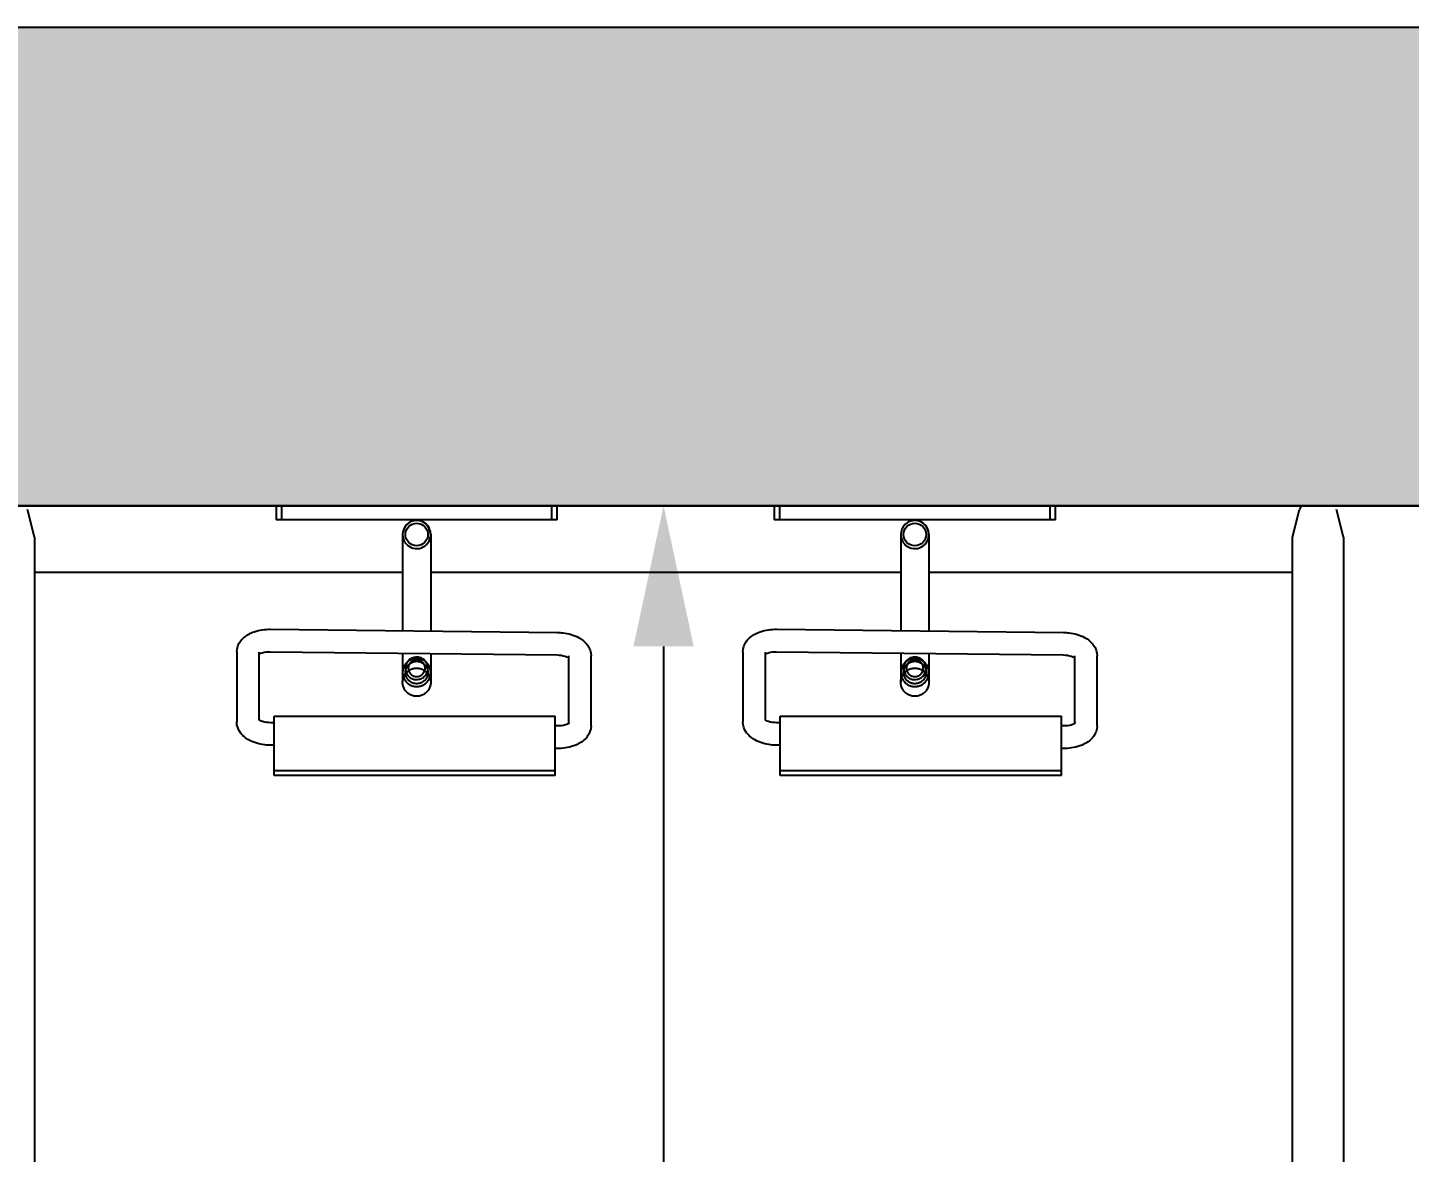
# Model space of a CAD drawing. Header units: millimetres. Extents: x 11802 to 19889, y -472 to 9054.
# Drawn here: x 13260.1 to 13751.5, y 549.8 to 949.7 of the extents above; entities that cross this region are included whole.
import ezdxf

# ---------------------------------------------------------------- set-up
doc = ezdxf.new("R2010")
doc.units = ezdxf.units.MM
doc.header["$LTSCALE"] = 307.34
doc.header["$PDMODE"] = 3
doc.header["$PDSIZE"] = 8
doc.layers.get('0').update_dxf_attribs({"linetype": 'CONTINUOUS'})
doc.layers.get('Defpoints').update_dxf_attribs({"linetype": 'CONTINUOUS'})
doc.styles.get("Standard").update_dxf_attribs({"font": 'calibri.ttf'})
doc.dimstyles.get("Standard").update_dxf_attribs({"dimtxt": 35, "dimasz": 35, "dimexe": 1.5, "dimexo": 1, "dimtad": 1, "dimdsep": 46, "dimtxsty": 'Standard', "dimblk": '_FILLED', "dimblk1": '_FILLED', "dimblk2": '_FILLED', "dimcen": 0.09, "dimazin": 2, "dimtol": 1, "dimtp": 0.01, "dimtm": 0.01, "dimtfac": 1, "dimtofl": 0, "dimtmove": 0, "dimatfit": 3, "dimldrblk": '_FILLED', "dimfxl": 1, "dimtolj": 1, "dimarcsym": 0})

# ---------------------------------------------------------------- blocks, each defined once
blk = doc.blocks.new('_FILLED')
at = {"color": 0, "linetype": 'ByBlock'}
blk.add_solid([(0, 0), (-1, 0.2143), (-1, -0.2143)], dxfattribs=at)
blk = doc.blocks.new('*D387')
at = {"color": 0, "linetype": 'Continuous', "lineweight": -2}
for p, q in [((13475.84, 779.67), (13487.74, 779.67)), ((13486.24, 729.67), (13486.24, 484.9)), ((13486.24, 203.01), (13486.24, 447.78)), ((13489.49, 153.01), (13484.74, 153.01))]:
    blk.add_line(p, q, dxfattribs=at)
at = {"layer": 'Defpoints', "color": 0}
for p in [(13474.84, 779.67), (13486.24, 779.67), (13490.49, 153.01)]:
    blk.add_point(p, dxfattribs=at)
at = {"color": 0, "linetype": 'ByBlock', "lineweight": -2, "xscale": 50, "yscale": 50, "zscale": 50}
for p, rotation in [((13486.24, 779.67), 90), ((13486.24, 153.01), 270)]:
    blk.add_blockref('_FILLED', p, dxfattribs=dict(at, rotation=rotation))
at = {"color": 0, "lineweight": 30, "insert": (13486.24, 466.34), "char_height": 35, "attachment_point": 5}
blk.add_mtext('\\A1;\\A1;AFU-630', dxfattribs=at)

msp = doc.modelspace()

# ---------------------------------------------------------------- hatches: boundary and pattern name
h = msp.add_hatch()
h.set_pattern_fill('AR-SAND', color=256)
h.set_pattern_definition([(37.5, (5649.886, 449.44), (-1.60003, 48.94132), [0, -38.608, 0, -43.18, 0, -41.275]), (7.5, (5649.886, 449.44), (44.95233, 71.6825), [0, -20.828, 0, -34.798, 0, -13.335]), (327.5, (5618.644, 449.44), (79.09924, 0.14372), [0, -12.7, 0, -45.72, 0, -59.69]), (317.5, (5618.644, 449.44), (76.35565, 22.29293), [0, -6.35, 0, -29.972, 0, -34.29])])
edge = h.paths.add_edge_path()
edge.add_line((12455.10362, 779.67074), (15024.60362, 779.67074))
edge.add_line((15024.60362, 779.67074), (15024.60362, 949.67074))
edge.add_line((12455.10362, 949.67074), (12455.10362, 779.67074))
edge.add_line((15024.60362, 949.67074), (12455.10362, 949.67074))

# ---------------------------------------------------------------- linework, layer by layer
msp.add_line((15024.60362, 949.67074), (12024.60362, 949.67074))
at = {"linetype": 'Continuous'}
for p, q in [((15024.60362, 779.67074), (12024.60362, 779.67074)), ((15024.60362, 779.67074), (12025.60362, 779.67074)), ((12150.60362, 779.67074), (15023.60362, 779.67074)), ((13262.54327, 768.56248), (13260.08141, 778.31145)), ((13348.4321, 779.67074), (13348.4321, 774.67074)), ((13350.4321, 774.67074), (13350.4321, 779.67074)), ((13446.4321, 779.67074), (13446.4321, 774.67074)), ((13448.4321, 774.67074), (13448.4321, 779.67074)), ((13525.60362, 779.67074), (13525.60362, 774.67074)), ((13527.60362, 774.67074), (13527.60362, 779.67074)), ((13623.60362, 779.67074), (13623.60362, 774.67074)), ((13625.60362, 774.67074), (13625.60362, 779.67074)), ((13709.94067, 768.56248), (13712.40253, 778.31145)), ((13728.04327, 768.56248), (13725.58141, 778.31145)), ((13448.4321, 774.67074), (13348.4321, 774.67074)), ((13625.60362, 774.67074), (13525.60362, 774.67074)), ((13262.54327, 768.56248), (13262.54327, 187.57899)), ((13393.4321, 769.44919), (13393.4321, 735.25089)), ((13403.4321, 769.44914), (13403.4321, 735.13791)), ((13570.60362, 769.44919), (13570.60362, 735.28285)), ((13580.60362, 769.44914), (13580.60362, 735.16987)), ((13709.94067, 252.973), (13709.94067, 768.56248)), ((13728.04327, 768.56248), (13728.04327, 252.973)), ((13262.49197, 756.07074), (13393.4321, 756.07074)), ((13403.4321, 756.07074), (13570.60362, 756.07074)), ((13580.60362, 756.07074), (13709.99197, 756.07074)), ((13346.48529, 735.78132), (13448.47627, 734.62898)), ((13526.48529, 735.78132), (13628.47627, 734.62898)), ((13334.44116, 727.69589), (13334.44116, 702.89602)), ((13342.44045, 703.5164), (13342.44045, 727.60551)), ((13346.39491, 727.78183), (13448.38589, 726.62949)), ((13393.4321, 727.25038), (13393.4321, 716.94954)), ((13514.44116, 727.69589), (13514.44116, 702.89602)), ((13522.44045, 703.5164), (13522.44045, 727.60551)), ((13526.39491, 727.78183), (13628.38589, 726.62949)), ((13570.60362, 727.28234), (13570.60362, 716.94954)), ((13403.4321, 727.1374), (13403.4321, 716.94988)), ((13452.43072, 726.36279), (13452.43072, 702.22888)), ((13460.43002, 701.47254), (13460.43002, 726.27241)), ((13580.60362, 727.16936), (13580.60362, 716.94988)), ((13632.43072, 726.36279), (13632.43072, 702.22888)), ((13640.43002, 701.47254), (13640.43002, 726.27241)), ((13347.70456, 683.77294), (13347.70456, 704.91781)), ((13347.70456, 704.91781), (13447.70456, 704.91781)), ((13447.70456, 683.77294), (13447.70456, 704.91781)), ((13527.70456, 683.77294), (13527.70456, 704.91781)), ((13527.70456, 704.91781), (13627.70456, 704.91781)), ((13627.70456, 683.77294), (13627.70456, 704.91781)), ((13347.70456, 702.52516), (13346.48529, 702.53894)), ((13448.47627, 701.3866), (13447.70456, 701.39532)), ((13527.70456, 702.52516), (13526.48529, 702.53894)), ((13628.47627, 701.3866), (13627.70456, 701.39532)), ((13347.69932, 694.52471), (13346.39491, 694.53945)), ((13448.38589, 693.38711), (13447.68656, 693.39501)), ((13527.69932, 694.52471), (13526.39491, 694.53945)), ((13628.38589, 693.38711), (13627.68656, 693.39501)), ((13447.70456, 685.4061), (13347.70456, 685.4061)), ((13447.70456, 683.77294), (13347.70456, 683.77294)), ((13627.70456, 685.4061), (13527.70456, 685.4061)), ((13627.70456, 683.77294), (13527.70456, 683.77294))]:
    msp.add_line(p, q, dxfattribs=at)
for points in [[(13398.4321, 774.44919), (13397.47118, 774.35314), (13396.53255, 774.07222), (13395.66415, 773.61355), (13394.9068, 772.99375), (13394.28141, 772.23775), (13393.81699, 771.37399), (13393.53009, 770.43441), (13393.4321, 769.44919)], [(13403.4321, 769.44919), (13403.30395, 770.57408), (13402.93212, 771.6301), (13402.33256, 772.57703), (13401.54017, 773.36551), (13400.58929, 773.95906), (13399.52933, 774.32414), (13398.4321, 774.44919)], [(13575.60362, 774.44919), (13574.64269, 774.35314), (13573.70406, 774.07222), (13572.83567, 773.61355), (13572.07831, 772.99375), (13571.45293, 772.23775), (13570.9885, 771.37399), (13570.7016, 770.43441), (13570.60362, 769.44919)], [(13580.60362, 769.44919), (13580.47546, 770.57408), (13580.10364, 771.6301), (13579.50408, 772.57703), (13578.71168, 773.36551), (13577.7608, 773.95906), (13576.70085, 774.32414), (13575.60362, 774.44919)]]:
    msp.add_lwpolyline(points, dxfattribs=at)
for centre in [(13398.4321, 769.44919), (13575.60362, 769.44919)]:
    msp.add_circle(centre, 4.00013, dxfattribs=at)
for centre, radius, start, end in [((13714.14774, 777.87074), 1.8, 90, 165.8276623), ((13398.4321, 769.44919), 5, 90, 179.9994493), ((13398.4321, 769.44914), 5, 179.9994493, 90), ((13575.60362, 769.44919), 5, 90, 179.9994493), ((13575.60362, 769.44914), 5, 179.9994493, 90)]:
    msp.add_arc(centre, radius, start, end, dxfattribs=at)
for points, knots in [([(13334.44149, 727.74341), (13334.46139, 729.08992), (13335.47846, 731.83855), (13337.73204, 733.53505), (13338.9484, 734.16319)], [0, 0, 0, 0, 0.495890907, 1, 1, 1, 1]), ([(13338.9484, 734.16319), (13339.49553, 734.44573), (13341.88537, 735.44791), (13344.51699, 735.80356), (13346.48529, 735.78132)], [0, 0, 0, 0, 0.238285185, 1, 1, 1, 1]), ([(13448.47627, 734.62898), (13449.14951, 734.62138), (13451.72697, 734.45618), (13454.30236, 733.75716), (13455.98531, 732.85004)], [0, 0, 0, 0, 0.260443426, 1, 1, 1, 1]), ([(13455.98531, 732.85004), (13457.19994, 732.19535), (13459.44193, 730.45417), (13460.43037, 727.67265), (13460.43037, 726.3176)], [0, 0, 0, 0, 0.504531514, 1, 1, 1, 1]), ([(13514.44149, 727.74341), (13514.46139, 729.08992), (13515.47846, 731.83855), (13517.73204, 733.53505), (13518.9484, 734.16319)], [0, 0, 0, 0, 0.495890907, 1, 1, 1, 1]), ([(13518.9484, 734.16319), (13519.49553, 734.44573), (13521.88537, 735.44791), (13524.51699, 735.80356), (13526.48529, 735.78132)], [0, 0, 0, 0, 0.238285185, 1, 1, 1, 1]), ([(13628.47627, 734.62898), (13629.14951, 734.62138), (13631.72697, 734.45618), (13634.30236, 733.75716), (13635.98531, 732.85004)], [0, 0, 0, 0, 0.260443426, 1, 1, 1, 1]), ([(13635.98531, 732.85004), (13637.19994, 732.19535), (13639.44193, 730.45417), (13640.43037, 727.67265), (13640.43037, 726.3176)], [0, 0, 0, 0, 0.504531514, 1, 1, 1, 1]), ([(13342.36357, 726.90633), (13342.40069, 726.93082), (13342.48454, 726.98276), (13342.57102, 727.0302), (13342.61909, 727.05502)], [0, 0, 0, 0, 0.451130403, 1, 1, 1, 1]), ([(13398.4321, 725.38608), (13398.31194, 725.38608), (13398.06546, 725.37732), (13397.68495, 725.33501), (13397.28307, 725.25814), (13396.86002, 725.14037), (13396.42156, 724.97444), (13395.97493, 724.75362), (13395.52811, 724.47113), (13395.09079, 724.12237), (13394.67473, 723.70621), (13394.29441, 723.22306), (13393.96684, 722.67468), (13393.70785, 722.06854), (13393.52543, 721.41953), (13393.4287, 720.74363), (13393.42808, 720.058), (13393.52528, 719.38211), (13393.70771, 718.73306), (13393.96646, 718.12671), (13394.29368, 717.57801), (13394.67404, 717.09483), (13395.09028, 716.67853), (13395.528, 716.3297), (13395.97541, 716.04749), (13396.42204, 715.82676), (13396.86018, 715.6607), (13397.28302, 715.54256), (13397.68486, 715.46568), (13398.06548, 715.42336), (13398.31192, 715.41526), (13398.4321, 715.41526)], [0, 0, 0, 0, 0.022998962, 0.047154871, 0.073206737, 0.101225687, 0.13109908, 0.162800572, 0.196423259, 0.232080188, 0.269638403, 0.308805177, 0.349466431, 0.391532193, 0.434590882, 0.47813714, 0.521807332, 0.565354572, 0.608413215, 0.650492674, 0.691161599, 0.730323353, 0.767885598, 0.803585841, 0.837227901, 0.868932522, 0.89877809, 0.926775765, 0.952855338, 0.976998069, 1, 1, 1, 1]), ([(13398.4321, 725.84598), (13398.12381, 725.84598), (13397.46544, 725.76984), (13396.58041, 725.4349), (13395.80472, 724.9075), (13395.17149, 724.23382), (13394.69609, 723.39196), (13394.43103, 722.4259), (13394.41219, 721.40352), (13394.67726, 720.33515), (13395.25229, 719.34482), (13396.13343, 718.521), (13397.22052, 717.99122), (13398.0359, 717.86955), (13398.4321, 717.86955)], [0, 0, 0, 0, 0.07392774, 0.157331228, 0.224299129, 0.297292297, 0.37709971, 0.453664795, 0.535237472, 0.619580676, 0.714590401, 0.80566366, 0.904992933, 1, 1, 1, 1]), ([(13398.4321, 716.41204), (13398.3287, 716.41204), (13398.11589, 716.42023), (13397.78657, 716.45977), (13397.43761, 716.53194), (13397.07013, 716.64333), (13396.69027, 716.80103), (13396.30541, 717.01183), (13395.92423, 717.28181), (13395.55733, 717.61368), (13395.21755, 718.00759), (13394.92112, 718.46265), (13394.68468, 718.97334), (13394.51797, 719.52624), (13394.42903, 720.10568), (13394.42839, 720.69482), (13394.51771, 721.27427), (13394.68456, 721.82721), (13394.92045, 722.33831), (13395.21708, 722.79345), (13395.55691, 723.18742), (13395.92394, 723.51936), (13396.30525, 723.78936), (13396.69024, 724.00006), (13397.07008, 724.15771), (13397.43757, 724.26933), (13397.78654, 724.34161), (13398.11592, 724.38119), (13398.3287, 724.38875), (13398.4321, 724.38875)], [0, 0, 0, 0, 0.024740628, 0.050894313, 0.079273257, 0.109891026, 0.142630534, 0.177503608, 0.214664282, 0.254133441, 0.295584985, 0.338787988, 0.383647773, 0.429769383, 0.476513367, 0.523414578, 0.570159438, 0.616280702, 0.661172151, 0.704377631, 0.745829998, 0.785317102, 0.822491007, 0.857361255, 0.890101934, 0.920717345, 0.949116694, 0.975260827, 1, 1, 1, 1]), ([(13398.4321, 725.84893), (13398.13339, 725.84893), (13397.53391, 725.78161), (13396.68149, 725.48375), (13395.9165, 725.00401), (13395.27789, 724.36655), (13394.79748, 723.6032), (13394.49943, 722.75308), (13394.4321, 722.15537), (13394.4321, 721.85775)], [0, 0, 0, 0, 0.143081064, 0.286116893, 0.429077696, 0.571948314, 0.71473107, 0.857445395, 1, 1, 1, 1]), ([(13398.4321, 724.92585), (13398.3515, 724.92585), (13398.18529, 724.91918), (13397.92777, 724.88698), (13397.65445, 724.82805), (13397.36664, 724.73674), (13397.06965, 724.60711), (13396.76984, 724.43344), (13396.47492, 724.21115), (13396.19416, 723.93873), (13395.93907, 723.61619), (13395.72388, 723.2451), (13395.56122, 722.8326), (13395.45716, 722.39143), (13395.41994, 721.93472), (13395.45678, 721.47795), (13395.56102, 721.03677), (13395.72364, 720.62416), (13395.93851, 720.25272), (13396.19381, 719.93021), (13396.47466, 719.65771), (13396.76966, 719.43536), (13397.06961, 719.26178), (13397.3666, 719.1322), (13397.65443, 719.04074), (13397.92777, 718.9817), (13398.18532, 718.94946), (13398.35152, 718.9433), (13398.4321, 718.9433)], [0, 0, 0, 0, 0.025716241, 0.052998744, 0.082698183, 0.11479405, 0.149171167, 0.185876391, 0.225075175, 0.266695473, 0.310348281, 0.355854234, 0.403045013, 0.45129723, 0.49996135, 0.548623138, 0.596876126, 0.644080803, 0.689611757, 0.733263332, 0.774892313, 0.814121855, 0.850819395, 0.885198048, 0.917293417, 0.947011252, 0.974290138, 1, 1, 1, 1]), ([(13402.4321, 721.85777), (13402.4321, 722.15558), (13402.36471, 722.75346), (13402.0665, 723.60366), (13401.58604, 724.36688), (13400.94741, 725.00424), (13400.18246, 725.48387), (13399.33013, 725.78164), (13398.73075, 725.84893), (13398.4321, 725.84893)], [0, 0, 0, 0, 0.14265075, 0.285346942, 0.428118404, 0.570980122, 0.713929537, 0.85694709, 1, 1, 1, 1]), ([(13398.4321, 717.86955), (13398.7404, 717.86955), (13399.39877, 717.94569), (13400.28379, 718.28063), (13401.05949, 718.80804), (13401.69271, 719.48171), (13402.16811, 720.32357), (13402.43318, 721.28963), (13402.45202, 722.31202), (13402.18694, 723.38038), (13401.61191, 724.37071), (13400.73077, 725.19454), (13399.64369, 725.72432), (13398.8283, 725.84598), (13398.4321, 725.84598)], [0, 0, 0, 0, 0.073927737, 0.157331225, 0.224299126, 0.297292294, 0.377099707, 0.453664793, 0.53523747, 0.619580673, 0.714590398, 0.805663658, 0.904992931, 1, 1, 1, 1]), ([(13398.4321, 715.41526), (13398.55228, 715.41526), (13398.79873, 715.42336), (13399.17935, 715.46568), (13399.58119, 715.54256), (13400.00403, 715.6607), (13400.44217, 715.82676), (13400.8888, 716.04749), (13401.3362, 716.3297), (13401.77393, 716.67853), (13402.19017, 717.09483), (13402.57052, 717.57801), (13402.89775, 718.12671), (13403.1565, 718.73306), (13403.33892, 719.38211), (13403.43612, 720.058), (13403.43551, 720.74363), (13403.33877, 721.41953), (13403.15635, 722.06854), (13402.89736, 722.67468), (13402.56979, 723.22306), (13402.18948, 723.70621), (13401.77342, 724.12237), (13401.3361, 724.47113), (13400.88928, 724.75362), (13400.44264, 724.97444), (13400.00418, 725.14037), (13399.58113, 725.25814), (13399.17925, 725.33501), (13398.79874, 725.37732), (13398.55227, 725.38608), (13398.4321, 725.38608)], [0, 0, 0, 0, 0.023001931, 0.047144662, 0.073224235, 0.10122191, 0.131067478, 0.162772099, 0.196414159, 0.232114402, 0.269676647, 0.308838402, 0.349507326, 0.391586785, 0.434645428, 0.478192668, 0.52186286, 0.565409118, 0.608467807, 0.650533569, 0.691194823, 0.730361597, 0.767919812, 0.803576741, 0.837199428, 0.86890092, 0.898774313, 0.926793263, 0.952845129, 0.977001038, 1, 1, 1, 1]), ([(13398.4321, 718.9433), (13398.51269, 718.9433), (13398.67888, 718.94946), (13398.93644, 718.9817), (13399.20978, 719.04074), (13399.49761, 719.1322), (13399.79459, 719.26178), (13400.09454, 719.43536), (13400.38955, 719.65771), (13400.67039, 719.93021), (13400.92569, 720.25272), (13401.14056, 720.62416), (13401.30318, 721.03677), (13401.40742, 721.47795), (13401.44427, 721.93472), (13401.40704, 722.39143), (13401.30299, 722.8326), (13401.14032, 723.2451), (13400.92513, 723.61619), (13400.67005, 723.93873), (13400.38929, 724.21115), (13400.09436, 724.43344), (13399.79456, 724.60711), (13399.49756, 724.73674), (13399.20975, 724.82805), (13398.93643, 724.88698), (13398.67892, 724.91918), (13398.51271, 724.92585), (13398.4321, 724.92585)], [0, 0, 0, 0, 0.025709862, 0.052988748, 0.082706583, 0.114801952, 0.149180605, 0.185878145, 0.225107687, 0.266736668, 0.310388243, 0.355919197, 0.403123874, 0.451376862, 0.50003865, 0.54870277, 0.596954987, 0.644145766, 0.68965172, 0.733304527, 0.774924825, 0.814123608, 0.850828833, 0.88520595, 0.917301817, 0.947001256, 0.974283759, 1, 1, 1, 1]), ([(13398.4321, 724.38875), (13398.5355, 724.38875), (13398.74829, 724.38119), (13399.07767, 724.34161), (13399.42663, 724.26933), (13399.79412, 724.15771), (13400.17397, 724.00006), (13400.55895, 723.78936), (13400.94026, 723.51936), (13401.30729, 723.18742), (13401.64713, 722.79345), (13401.94375, 722.33831), (13402.17965, 721.82721), (13402.34649, 721.27427), (13402.43582, 720.69482), (13402.43518, 720.10568), (13402.34623, 719.52624), (13402.17952, 718.97334), (13401.94309, 718.46265), (13401.64666, 718.00759), (13401.30688, 717.61368), (13400.93998, 717.28181), (13400.5588, 717.01183), (13400.17393, 716.80103), (13399.79407, 716.64333), (13399.4266, 716.53194), (13399.07764, 716.45977), (13398.74832, 716.42023), (13398.53551, 716.41204), (13398.4321, 716.41204)], [0, 0, 0, 0, 0.024739173, 0.050883306, 0.079282655, 0.109898066, 0.142638745, 0.177508993, 0.214682898, 0.254170002, 0.295622369, 0.338827849, 0.383719298, 0.429840562, 0.476585422, 0.523486633, 0.570230617, 0.616352227, 0.661212012, 0.704415015, 0.745866559, 0.785335718, 0.822496392, 0.857369466, 0.890108974, 0.920726742, 0.949105687, 0.975259372, 1, 1, 1, 1]), ([(13452.18956, 725.80786), (13452.24321, 725.77894), (13452.33944, 725.7237), (13452.43241, 725.66315), (13452.47341, 725.63465)], [0, 0, 0, 0, 0.549662984, 1, 1, 1, 1]), ([(13522.36357, 726.90633), (13522.40069, 726.93082), (13522.48454, 726.98276), (13522.57102, 727.0302), (13522.61909, 727.05502)], [0, 0, 0, 0, 0.451130403, 1, 1, 1, 1]), ([(13575.60362, 725.38608), (13575.48345, 725.38608), (13575.23698, 725.37732), (13574.85647, 725.33501), (13574.45459, 725.25814), (13574.03154, 725.14037), (13573.59308, 724.97444), (13573.14644, 724.75362), (13572.69962, 724.47113), (13572.2623, 724.12237), (13571.84625, 723.70621), (13571.46593, 723.22306), (13571.13836, 722.67468), (13570.87937, 722.06854), (13570.69695, 721.41953), (13570.60022, 720.74363), (13570.5996, 720.058), (13570.6968, 719.38211), (13570.87922, 718.73306), (13571.13797, 718.12671), (13571.4652, 717.57801), (13571.84556, 717.09483), (13572.26179, 716.67853), (13572.69952, 716.3297), (13573.14692, 716.04749), (13573.59356, 715.82676), (13574.0317, 715.6607), (13574.45453, 715.54256), (13574.85638, 715.46568), (13575.237, 715.42336), (13575.48344, 715.41526), (13575.60362, 715.41526)], [0, 0, 0, 0, 0.022998962, 0.047154871, 0.073206737, 0.101225687, 0.13109908, 0.162800572, 0.196423259, 0.232080188, 0.269638403, 0.308805177, 0.349466431, 0.391532193, 0.434590882, 0.47813714, 0.521807332, 0.565354572, 0.608413215, 0.650492674, 0.691161599, 0.730323353, 0.767885598, 0.803585841, 0.837227901, 0.868932522, 0.89877809, 0.926775765, 0.952855338, 0.976998069, 1, 1, 1, 1]), ([(13575.60362, 725.84598), (13575.29532, 725.84598), (13574.63695, 725.76984), (13573.75193, 725.4349), (13572.97624, 724.9075), (13572.34301, 724.23382), (13571.86761, 723.39196), (13571.60255, 722.4259), (13571.5837, 721.40352), (13571.84878, 720.33515), (13572.42381, 719.34482), (13573.30495, 718.521), (13574.39203, 717.99122), (13575.20742, 717.86955), (13575.60362, 717.86955)], [0, 0, 0, 0, 0.07392774, 0.157331228, 0.224299129, 0.297292297, 0.37709971, 0.453664795, 0.535237472, 0.619580676, 0.714590401, 0.80566366, 0.904992933, 1, 1, 1, 1]), ([(13575.60362, 716.41204), (13575.50021, 716.41204), (13575.2874, 716.42023), (13574.95808, 716.45977), (13574.60913, 716.53194), (13574.24165, 716.64333), (13573.86179, 716.80103), (13573.47693, 717.01183), (13573.09575, 717.28181), (13572.72884, 717.61368), (13572.38906, 718.00759), (13572.09263, 718.46265), (13571.8562, 718.97334), (13571.68949, 719.52624), (13571.60054, 720.10568), (13571.59991, 720.69482), (13571.68923, 721.27427), (13571.85607, 721.82721), (13572.09197, 722.33831), (13572.38859, 722.79345), (13572.72843, 723.18742), (13573.09546, 723.51936), (13573.47677, 723.78936), (13573.86175, 724.00006), (13574.2416, 724.15771), (13574.60909, 724.26933), (13574.95806, 724.34161), (13575.28744, 724.38119), (13575.50022, 724.38875), (13575.60362, 724.38875)], [0, 0, 0, 0, 0.024740628, 0.050894313, 0.079273257, 0.109891026, 0.142630534, 0.177503608, 0.214664282, 0.254133441, 0.295584985, 0.338787988, 0.383647773, 0.429769383, 0.476513367, 0.523414578, 0.570159438, 0.616280702, 0.661172151, 0.704377631, 0.745829998, 0.785317102, 0.822491007, 0.857361255, 0.890101934, 0.920717345, 0.949116694, 0.975260827, 1, 1, 1, 1]), ([(13575.60362, 725.84893), (13575.30491, 725.84893), (13574.70543, 725.78161), (13573.853, 725.48375), (13573.08802, 725.00401), (13572.44941, 724.36655), (13571.96899, 723.6032), (13571.67095, 722.75308), (13571.60362, 722.15537), (13571.60362, 721.85775)], [0, 0, 0, 0, 0.143081064, 0.286116893, 0.429077696, 0.571948314, 0.71473107, 0.857445395, 1, 1, 1, 1]), ([(13575.60362, 724.92585), (13575.52301, 724.92585), (13575.35681, 724.91918), (13575.09929, 724.88698), (13574.82597, 724.82805), (13574.53816, 724.73674), (13574.24116, 724.60711), (13573.94136, 724.43344), (13573.64644, 724.21115), (13573.36567, 723.93873), (13573.11059, 723.61619), (13572.8954, 723.2451), (13572.73273, 722.8326), (13572.62868, 722.39143), (13572.59146, 721.93472), (13572.6283, 721.47795), (13572.73254, 721.03677), (13572.89516, 720.62416), (13573.11003, 720.25272), (13573.36533, 719.93021), (13573.64617, 719.65771), (13573.94118, 719.43536), (13574.24113, 719.26178), (13574.53811, 719.1322), (13574.82594, 719.04074), (13575.09928, 718.9817), (13575.35684, 718.94946), (13575.52303, 718.9433), (13575.60362, 718.9433)], [0, 0, 0, 0, 0.025716241, 0.052998744, 0.082698183, 0.11479405, 0.149171167, 0.185876391, 0.225075175, 0.266695473, 0.310348281, 0.355854234, 0.403045013, 0.45129723, 0.49996135, 0.548623138, 0.596876126, 0.644080803, 0.689611757, 0.733263332, 0.774892313, 0.814121855, 0.850819395, 0.885198048, 0.917293417, 0.947011252, 0.974290138, 1, 1, 1, 1]), ([(13579.60362, 721.85777), (13579.60362, 722.15558), (13579.53623, 722.75346), (13579.23801, 723.60366), (13578.75755, 724.36688), (13578.11893, 725.00424), (13577.35398, 725.48387), (13576.50165, 725.78164), (13575.90227, 725.84893), (13575.60362, 725.84893)], [0, 0, 0, 0, 0.14265075, 0.285346942, 0.428118404, 0.570980122, 0.713929537, 0.85694709, 1, 1, 1, 1]), ([(13575.60362, 717.86955), (13575.91191, 717.86955), (13576.57029, 717.94569), (13577.45531, 718.28063), (13578.231, 718.80804), (13578.86423, 719.48171), (13579.33963, 720.32357), (13579.60469, 721.28963), (13579.62353, 722.31202), (13579.35846, 723.38038), (13578.78343, 724.37071), (13577.90229, 725.19454), (13576.8152, 725.72432), (13575.99982, 725.84598), (13575.60362, 725.84598)], [0, 0, 0, 0, 0.073927737, 0.157331225, 0.224299126, 0.297292294, 0.377099707, 0.453664793, 0.53523747, 0.619580673, 0.714590398, 0.805663658, 0.904992931, 1, 1, 1, 1]), ([(13575.60362, 715.41526), (13575.7238, 715.41526), (13575.97024, 715.42336), (13576.35086, 715.46568), (13576.7527, 715.54256), (13577.17554, 715.6607), (13577.61368, 715.82676), (13578.06031, 716.04749), (13578.50772, 716.3297), (13578.94545, 716.67853), (13579.36168, 717.09483), (13579.74204, 717.57801), (13580.06926, 718.12671), (13580.32801, 718.73306), (13580.51044, 719.38211), (13580.60764, 720.058), (13580.60702, 720.74363), (13580.51029, 721.41953), (13580.32787, 722.06854), (13580.06888, 722.67468), (13579.74131, 723.22306), (13579.36099, 723.70621), (13578.94493, 724.12237), (13578.50762, 724.47113), (13578.06079, 724.75362), (13577.61416, 724.97444), (13577.1757, 725.14037), (13576.75265, 725.25814), (13576.35077, 725.33501), (13575.97026, 725.37732), (13575.72379, 725.38608), (13575.60362, 725.38608)], [0, 0, 0, 0, 0.023001931, 0.047144662, 0.073224235, 0.10122191, 0.131067478, 0.162772099, 0.196414159, 0.232114402, 0.269676647, 0.308838402, 0.349507326, 0.391586785, 0.434645428, 0.478192668, 0.52186286, 0.565409118, 0.608467807, 0.650533569, 0.691194823, 0.730361597, 0.767919812, 0.803576741, 0.837199428, 0.86890092, 0.898774313, 0.926793263, 0.952845129, 0.977001038, 1, 1, 1, 1]), ([(13575.60362, 718.9433), (13575.68421, 718.9433), (13575.8504, 718.94946), (13576.10796, 718.9817), (13576.3813, 719.04074), (13576.66912, 719.1322), (13576.96611, 719.26178), (13577.26606, 719.43536), (13577.56107, 719.65771), (13577.84191, 719.93021), (13578.09721, 720.25272), (13578.31208, 720.62416), (13578.4747, 721.03677), (13578.57894, 721.47795), (13578.61578, 721.93472), (13578.57856, 722.39143), (13578.47451, 722.8326), (13578.31184, 723.2451), (13578.09665, 723.61619), (13577.84157, 723.93873), (13577.5608, 724.21115), (13577.26588, 724.43344), (13576.96608, 724.60711), (13576.66908, 724.73674), (13576.38127, 724.82805), (13576.10795, 724.88698), (13575.85043, 724.91918), (13575.68423, 724.92585), (13575.60362, 724.92585)], [0, 0, 0, 0, 0.025709862, 0.052988748, 0.082706583, 0.114801952, 0.149180605, 0.185878145, 0.225107687, 0.266736668, 0.310388243, 0.355919197, 0.403123874, 0.451376862, 0.50003865, 0.54870277, 0.596954987, 0.644145766, 0.68965172, 0.733304527, 0.774924825, 0.814123608, 0.850828833, 0.88520595, 0.917301817, 0.947001256, 0.974283759, 1, 1, 1, 1]), ([(13575.60362, 724.38875), (13575.70702, 724.38875), (13575.9198, 724.38119), (13576.24918, 724.34161), (13576.59815, 724.26933), (13576.96564, 724.15771), (13577.34549, 724.00006), (13577.73047, 723.78936), (13578.11178, 723.51936), (13578.47881, 723.18742), (13578.81864, 722.79345), (13579.11527, 722.33831), (13579.35116, 721.82721), (13579.51801, 721.27427), (13579.60733, 720.69482), (13579.60669, 720.10568), (13579.51775, 719.52624), (13579.35104, 718.97334), (13579.11461, 718.46265), (13578.81818, 718.00759), (13578.47839, 717.61368), (13578.11149, 717.28181), (13577.73031, 717.01183), (13577.34545, 716.80103), (13576.96559, 716.64333), (13576.59811, 716.53194), (13576.24916, 716.45977), (13575.91983, 716.42023), (13575.70702, 716.41204), (13575.60362, 716.41204)], [0, 0, 0, 0, 0.024739173, 0.050883306, 0.079282655, 0.109898066, 0.142638745, 0.177508993, 0.214682898, 0.254170002, 0.295622369, 0.338827849, 0.383719298, 0.429840562, 0.476585422, 0.523486633, 0.570230617, 0.616352227, 0.661212012, 0.704415015, 0.745866559, 0.785335718, 0.822496392, 0.857369466, 0.890108974, 0.920726742, 0.949105687, 0.975259372, 1, 1, 1, 1]), ([(13632.18956, 725.80786), (13632.24321, 725.77894), (13632.33944, 725.7237), (13632.43241, 725.66315), (13632.47341, 725.63465)], [0, 0, 0, 0, 0.549662984, 1, 1, 1, 1]), ([(13393.4321, 716.94983), (13393.4321, 717.38559), (13393.54718, 718.26072), (13394.05292, 719.48051), (13394.85465, 720.52548), (13395.8979, 721.32773), (13397.11287, 721.83431), (13398.42034, 722.00946), (13399.72863, 721.84026), (13400.94631, 721.33947), (13401.99638, 720.53935), (13402.80627, 719.49085), (13403.31638, 718.26523), (13403.43211, 717.38602), (13403.4321, 716.94983)], [0, 0, 0, 0, 0.08344405, 0.166759644, 0.250120985, 0.332758196, 0.415969779, 0.499330346, 0.582488265, 0.665722943, 0.748591724, 0.832463013, 0.916472951, 1, 1, 1, 1]), ([(13570.60362, 716.94983), (13570.60361, 717.38559), (13570.7187, 718.26072), (13571.22444, 719.48051), (13572.02617, 720.52548), (13573.06941, 721.32773), (13574.28439, 721.83431), (13575.59186, 722.00946), (13576.90015, 721.84026), (13578.11783, 721.33947), (13579.1679, 720.53935), (13579.97779, 719.49085), (13580.48789, 718.26523), (13580.60362, 717.38602), (13580.60362, 716.94983)], [0, 0, 0, 0, 0.08344405, 0.166759644, 0.250120985, 0.332758196, 0.415969779, 0.499330346, 0.582488265, 0.665722943, 0.748591724, 0.832463013, 0.916472951, 1, 1, 1, 1]), ([(13398.4321, 711.94849), (13397.99617, 711.94851), (13397.12054, 712.06381), (13395.90148, 712.57005), (13394.8544, 713.37428), (13394.05197, 714.42123), (13393.547, 715.64025), (13393.4321, 716.51424), (13393.4321, 716.94983)], [0, 0, 0, 0, 0.166968527, 0.333733911, 0.500073026, 0.666893086, 0.833160856, 1, 1, 1, 1]), ([(13403.4321, 716.94983), (13403.4321, 716.51369), (13403.31667, 715.63676), (13402.80906, 714.415), (13402.00329, 713.36781), (13400.95534, 712.56596), (13399.73863, 712.06284), (13398.86581, 711.94851), (13398.4321, 711.94849)], [0, 0, 0, 0, 0.167047675, 0.334231295, 0.501194741, 0.667315425, 0.833885621, 1, 1, 1, 1]), ([(13575.60362, 711.94849), (13575.16769, 711.94851), (13574.29206, 712.06381), (13573.073, 712.57005), (13572.02592, 713.37428), (13571.22349, 714.42123), (13570.71852, 715.64025), (13570.60362, 716.51424), (13570.60362, 716.94983)], [0, 0, 0, 0, 0.166968527, 0.333733911, 0.500073026, 0.666893086, 0.833160856, 1, 1, 1, 1]), ([(13580.60362, 716.94983), (13580.60362, 716.51369), (13580.48819, 715.63676), (13579.98058, 714.415), (13579.1748, 713.36781), (13578.12686, 712.56596), (13576.91015, 712.06284), (13576.03732, 711.94851), (13575.60362, 711.94849)], [0, 0, 0, 0, 0.167047675, 0.334231295, 0.501194741, 0.667315425, 0.833885621, 1, 1, 1, 1]), ([(13338.88587, 696.31839), (13337.67124, 696.97308), (13335.42925, 698.71426), (13334.44081, 701.49578), (13334.44081, 702.85083)], [0, 0, 0, 0, 0.504531514, 1, 1, 1, 1]), ([(13342.39777, 703.53378), (13342.37588, 703.54899), (13342.33668, 703.57719), (13342.29846, 703.60671), (13342.28159, 703.62024)], [0, 0, 0, 0, 0.551982363, 1, 1, 1, 1]), ([(13342.68162, 703.36057), (13342.62797, 703.38949), (13342.53174, 703.44473), (13342.43877, 703.50528), (13342.39777, 703.53378)], [0, 0, 0, 0, 0.549662984, 1, 1, 1, 1]), ([(13518.88587, 696.31839), (13517.67124, 696.97308), (13515.42925, 698.71426), (13514.44081, 701.49578), (13514.44081, 702.85083)], [0, 0, 0, 0, 0.504531514, 1, 1, 1, 1]), ([(13522.39777, 703.53378), (13522.37588, 703.54899), (13522.33668, 703.57719), (13522.29846, 703.60671), (13522.28159, 703.62024)], [0, 0, 0, 0, 0.551982363, 1, 1, 1, 1]), ([(13522.68162, 703.36057), (13522.62797, 703.38949), (13522.53174, 703.44473), (13522.43877, 703.50528), (13522.39777, 703.53378)], [0, 0, 0, 0, 0.549662984, 1, 1, 1, 1]), ([(13452.50761, 702.2621), (13452.47049, 702.23761), (13452.38664, 702.18567), (13452.30016, 702.13823), (13452.25209, 702.11341)], [0, 0, 0, 0, 0.451130403, 1, 1, 1, 1]), ([(13452.68048, 702.38346), (13452.68155, 702.38484), (13452.58439, 702.43693), (13452.56619, 702.30074), (13452.50761, 702.2621)], [0, 0, 0, 0, 0.024222111, 1, 1, 1, 1]), ([(13460.42969, 701.42502), (13460.40979, 700.07851), (13459.39272, 697.32988), (13457.13914, 695.63337), (13455.92278, 695.00524)], [0, 0, 0, 0, 0.495890907, 1, 1, 1, 1]), ([(13632.50761, 702.2621), (13632.47049, 702.23761), (13632.38664, 702.18567), (13632.30016, 702.13823), (13632.25209, 702.11341)], [0, 0, 0, 0, 0.451130403, 1, 1, 1, 1]), ([(13632.68048, 702.38346), (13632.68155, 702.38484), (13632.58439, 702.43693), (13632.56619, 702.30074), (13632.50761, 702.2621)], [0, 0, 0, 0, 0.024222111, 1, 1, 1, 1]), ([(13640.42969, 701.42502), (13640.40979, 700.07851), (13639.39272, 697.32988), (13637.13914, 695.63337), (13635.92278, 695.00524)], [0, 0, 0, 0, 0.495890907, 1, 1, 1, 1]), ([(13346.39491, 694.53945), (13345.72167, 694.54705), (13343.14421, 694.71225), (13340.56882, 695.41127), (13338.88587, 696.31839)], [0, 0, 0, 0, 0.260443426, 1, 1, 1, 1]), ([(13455.92278, 695.00524), (13455.37565, 694.7227), (13452.98581, 693.72052), (13450.35419, 693.36487), (13448.38589, 693.38711)], [0, 0, 0, 0, 0.238285185, 1, 1, 1, 1]), ([(13526.39491, 694.53945), (13525.72167, 694.54705), (13523.14421, 694.71225), (13520.56882, 695.41127), (13518.88587, 696.31839)], [0, 0, 0, 0, 0.260443426, 1, 1, 1, 1]), ([(13635.92278, 695.00524), (13635.37565, 694.7227), (13632.98581, 693.72052), (13630.35419, 693.36487), (13628.38589, 693.38711)], [0, 0, 0, 0, 0.238285185, 1, 1, 1, 1])]:
    msp.add_open_spline(points, degree=3, knots=knots, dxfattribs=at)
for points in [[(13342.61909, 727.05502), (13342.89789, 727.199), (13343.19428, 727.30976), (13343.49438, 727.40142)], [(13343.49438, 727.40142), (13344.42697, 727.68625), (13345.41985, 727.79285), (13346.39491, 727.78183)], [(13522.61909, 727.05502), (13522.89789, 727.199), (13523.19428, 727.30976), (13523.49438, 727.40142)], [(13523.49438, 727.40142), (13524.42697, 727.68625), (13525.41985, 727.79285), (13526.39491, 727.78183)], [(13448.38589, 726.62949), (13449.36722, 726.61841), (13450.36322, 726.48731), (13451.29585, 726.18178)], [(13451.29585, 726.18178), (13451.60272, 726.08124), (13451.90529, 725.96108), (13452.18956, 725.80786)], [(13628.38589, 726.62949), (13629.36722, 726.61841), (13630.36322, 726.48731), (13631.29585, 726.18178)], [(13631.29585, 726.18178), (13631.60272, 726.08124), (13631.90529, 725.96108), (13632.18956, 725.80786)], [(13343.57533, 702.98665), (13343.26845, 703.08719), (13342.96588, 703.20735), (13342.68162, 703.36057)], [(13346.48529, 702.53894), (13345.50395, 702.55002), (13344.50796, 702.68112), (13343.57533, 702.98665)], [(13523.57533, 702.98665), (13523.26845, 703.08719), (13522.96588, 703.20735), (13522.68162, 703.36057)], [(13526.48529, 702.53894), (13525.50395, 702.55002), (13524.50796, 702.68112), (13523.57533, 702.98665)], [(13451.3768, 701.76701), (13450.4442, 701.48217), (13449.45133, 701.37558), (13448.47627, 701.3866)], [(13452.25209, 702.11341), (13451.97329, 701.96943), (13451.67689, 701.85867), (13451.3768, 701.76701)], [(13631.3768, 701.76701), (13630.4442, 701.48217), (13629.45133, 701.37558), (13628.47627, 701.3866)], [(13632.25209, 702.11341), (13631.97329, 701.96943), (13631.67689, 701.85867), (13631.3768, 701.76701)]]:
    msp.add_open_spline(points, degree=3, dxfattribs=at)

# ---------------------------------------------------------------- dimensions: what is measured, and where the dimension line sits
at = {"linetype": 'Continuous', "lineweight": 30}
dim = msp.add_linear_dim(base=(13486.24197, 779.67074), p1=(13490.48965, 153.00807), p2=(13474.84319, 779.67074), angle=90, text='\\A1;AFU-630', dimstyle='Standard', override={"dimasz": 50, "dimtad": 0, "dimtih": 1, "dimtoh": 1, "dimdec": 4, "dimzin": 0, "dimtxsty": 'Standard', "dimcen": 53.46, "dimadec": 0, "dimazin": 0, "dimtdec": 4, "dimtzin": 0}, dxfattribs=at)
dim.commit()
dim.dimension.update_dxf_attribs({"geometry": '*D387', "text_midpoint": (13486.24197, 466.3394)})

doc.saveas('drawing.dxf')
